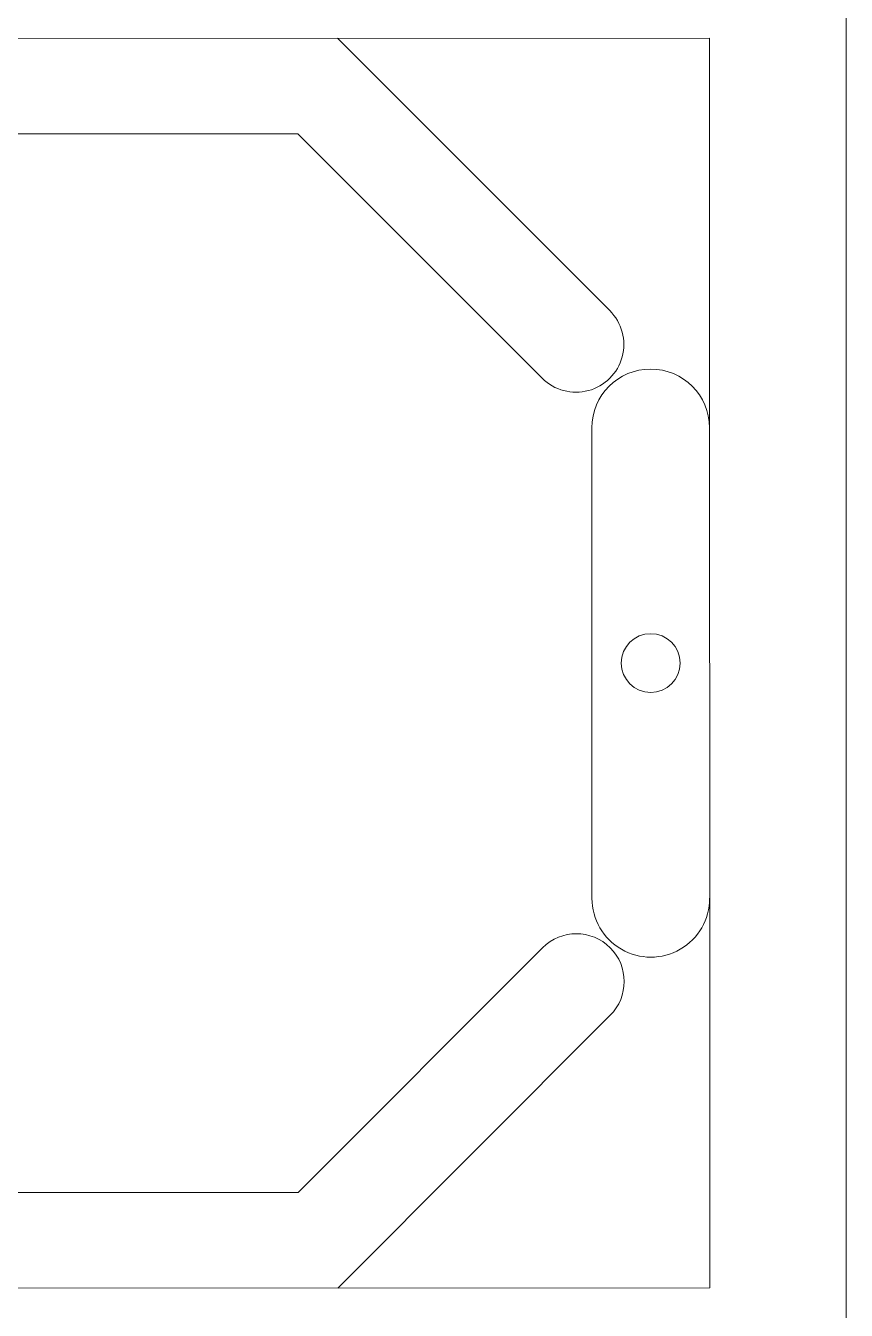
# Model space of a CAD drawing. Header units: millimetres. Extents: x 26027 to 581921, y 7230 to 233891.
# Drawn here: x 494375 to 494934, y 198994 to 199868 of the extents above; entities that cross this region are included whole.
import ezdxf

# ---------------------------------------------------------------- set-up
doc = ezdxf.new("R2010")
doc.units = ezdxf.units.MM
doc.header["$LTSCALE"] = 5
doc.layers.get('0').update_dxf_attribs({"color": 252})
for name, color, linetype, lineweight in [('Medical Equipment and Furniture', 252, 'Continuous', 0), ('Medical Equipment and Furniture1', 252, 'Continuous', 5), ('Walls', 252, 'Continuous', 5)]:
    doc.layers.add(name, color=color, linetype=linetype, lineweight=lineweight)

# ---------------------------------------------------------------- blocks, each defined once
blk = doc.blocks.new('*X170')
at = {"color": 0}
for p, q in [((5, 3), (5, 3)), ((5, 3), (5, 3)), ((5, 3), (5, 3)), ((5, 3), (5, 3)), ((5, 3), (5, 3)), ((5, 3), (5, 3)), ((5, 3), (5, 3)), ((5, 3), (5, 3)), ((5, 3), (5, 3)), ((5, 3), (5, 3)), ((5, 3), (5, 3)), ((5, 3), (5, 3)), ((5, 3), (5, 3)), ((5, 3), (5, 3)), ((5, 3), (5, 3)), ((5, 3), (5, 3)), ((5, 3), (5, 3)), ((5, 3), (5, 3)), ((5, 3), (5, 3)), ((5, 3), (5, 3)), ((5, 3), (5, 3)), ((5, 3), (5, 3)), ((5, 3), (5, 3)), ((5, 3), (5, 3)), ((5, 3), (5, 3)), ((5, 3), (5, 3)), ((5, 3), (5, 3)), ((5, 3), (5, 3)), ((5, 3), (5, 3)), ((5, 3), (5, 3)), ((5, 3), (5, 3)), ((5, 3), (5, 3)), ((5, 3), (5, 3)), ((5, 3), (5, 3)), ((5, 3), (5, 3)), ((5, 3), (5, 3)), ((5, 3), (5, 3)), ((5, 3), (5, 3)), ((5, 3), (5, 3)), ((5, 3), (5, 3)), ((5, 3), (5, 3)), ((5, 3), (5, 3)), ((5, 3), (5, 3)), ((5, 3), (5, 3)), ((5, 3), (5, 3)), ((5, 3), (5, 3)), ((5, 3), (5, 3)), ((5, 3), (5, 3)), ((5, 3), (5, 3)), ((5, 3), (5, 3)), ((5, 3), (5, 3)), ((5, 3), (5, 3)), ((5, 3), (5, 3)), ((5, 3), (5, 3)), ((5, 3), (5, 3)), ((5, 3), (5, 3)), ((5, 3), (5, 3)), ((5, 3), (5, 3)), ((5, 3), (5, 3)), ((5, 3), (5, 3)), ((5, 3), (5, 3)), ((5, 3), (5, 3)), ((5, 3), (5, 3)), ((5, 3), (5, 3)), ((5, 3), (5, 3)), ((5, 3), (5, 3)), ((6, 3), (5, 3)), ((5, 3), (5, 3)), ((6, 3), (5, 3)), ((5, 3), (5, 3)), ((6, 3), (5, 3)), ((5, 3), (5, 3)), ((6, 3), (5, 3)), ((5, 3), (5, 3)), ((5, 3), (5, 3)), ((5, 3), (5, 3)), ((5, 3), (5, 3)), ((5, 3), (5, 3)), ((5, 3), (5, 3)), ((5, 3), (5, 3)), ((5, 3), (5, 3)), ((5, 3), (5, 3)), ((5, 3), (5, 3)), ((5, 3), (5, 3)), ((5, 3), (5, 3)), ((5, 3), (5, 3)), ((5, 3), (5, 3)), ((5, 3), (5, 3)), ((5, 3), (5, 3)), ((5, 3), (5, 3)), ((5, 3), (5, 3)), ((5, 3), (5, 3)), ((5, 3), (5, 3)), ((5, 3), (5, 3)), ((5, 3), (5, 3)), ((5, 3), (5, 3)), ((6, 3), (6, 3)), ((6, 3), (6, 3)), ((6, 3), (6, 3)), ((6, 3), (6, 3)), ((6, 3), (6, 3)), ((6, 3), (6, 3)), ((6, 3), (6, 3)), ((6, 3), (6, 3)), ((6, 3), (6, 3)), ((6, 3), (6, 3)), ((6, 3), (6, 3)), ((6, 3), (6, 3)), ((6, 3), (6, 3)), ((6, 3), (6, 3)), ((6, 3), (6, 3)), ((6, 3), (6, 3)), ((6, 3), (6, 3)), ((6, 3), (6, 3)), ((6, 3), (6, 3)), ((6, 3), (6, 3)), ((6, 3), (6, 3)), ((6, 3), (6, 3)), ((6, 3), (6, 3)), ((6, 3), (6, 3)), ((6, 3), (6, 3)), ((6, 3), (6, 3)), ((6, 3), (6, 3)), ((6, 3), (6, 3)), ((6, 3), (6, 3)), ((6, 3), (6, 3)), ((6, 3), (6, 3)), ((6, 3), (6, 3)), ((6, 3), (6, 3)), ((6, 3), (6, 3)), ((6, 3), (6, 3)), ((6, 3), (6, 3)), ((6, 3), (6, 3)), ((6, 3), (6, 3)), ((6, 3), (6, 3)), ((6, 3), (6, 3)), ((6, 3), (6, 3)), ((6, 3), (6, 3)), ((6, 3), (6, 3)), ((6, 3), (6, 3)), ((6, 3), (6, 3)), ((6, 3), (6, 3)), ((6, 3), (6, 3)), ((6, 3), (6, 3)), ((6, 3), (6, 3)), ((6, 3), (6, 3)), ((6, 3), (6, 3)), ((6, 3), (6, 3)), ((6, 3), (6, 3)), ((6, 3), (6, 3)), ((6, 3), (6, 3)), ((6, 3), (6, 3)), ((6, 3), (6, 3)), ((6, 3), (6, 3)), ((6, 3), (6, 3)), ((6, 3), (6, 3)), ((6, 3), (6, 3)), ((6, 3), (6, 3)), ((6, 3), (6, 3)), ((6, 3), (6, 3)), ((6, 3), (6, 3)), ((6, 3), (6, 3)), ((6, 3), (6, 3)), ((6, 3), (6, 3)), ((6, 3), (6, 3)), ((6, 3), (6, 3)), ((6, 3), (6, 3)), ((6, 3), (6, 3)), ((6, 3), (6, 3)), ((6, 3), (6, 3)), ((6, 3), (6, 3)), ((6, 3), (6, 3)), ((6, 3), (6, 3)), ((6, 3), (6, 3)), ((6, 3), (6, 3)), ((6, 3), (6, 3)), ((6, 3), (6, 3)), ((6, 3), (6, 3)), ((6, 3), (6, 3)), ((6, 3), (6, 3)), ((6, 3), (6, 3)), ((6, 3), (6, 3)), ((6, 3), (6, 3)), ((6, 3), (6, 3)), ((6, 3), (6, 3)), ((6, 3), (6, 3)), ((6, 3), (6, 3)), ((6, 3), (6, 3)), ((6, 3), (6, 3)), ((6, 3), (6, 3)), ((6, 3), (6, 3)), ((6, 3), (6, 3)), ((6, 3), (6, 3)), ((6, 3), (6, 3)), ((6, 3), (6, 3)), ((6, 3), (6, 3)), ((6, 3), (6, 3)), ((6, 3), (6, 3)), ((6, 3), (6, 3)), ((6, 3), (6, 3)), ((6, 3), (6, 3)), ((6, 3), (6, 3)), ((6, 3), (6, 3)), ((6, 3), (6, 3)), ((6, 3), (6, 3)), ((6, 3), (6, 3)), ((6, 3), (6, 3)), ((6, 3), (6, 3)), ((6, 3), (6, 3)), ((6, 3), (6, 3)), ((6, 3), (6, 3)), ((6, 3), (6, 3)), ((6, 3), (6, 3)), ((6, 3), (6, 3)), ((6, 3), (6, 3)), ((6, 3), (6, 3)), ((6, 3), (6, 3)), ((6, 3), (6, 3)), ((6, 3), (6, 3)), ((6, 3), (6, 3)), ((6, 3), (6, 3)), ((6, 3), (6, 3)), ((6, 3), (6, 3)), ((6, 3), (6, 3)), ((6, 3), (6, 3)), ((6, 3), (6, 3)), ((6, 3), (6, 3)), ((6, 3), (6, 3)), ((6, 3), (6, 3)), ((6, 3), (6, 3)), ((6, 3), (6, 3)), ((6, 3), (6, 3)), ((6, 3), (6, 3)), ((6, 3), (6, 3)), ((6, 3), (6, 3)), ((6, 3), (6, 3)), ((6, 3), (6, 3)), ((6, 3), (6, 3)), ((6, 3), (6, 3)), ((6, 3), (6, 3)), ((6, 3), (6, 3)), ((6, 3), (6, 3)), ((6, 3), (6, 3)), ((6, 3), (6, 3)), ((6, 3), (6, 3)), ((6, 3), (6, 3)), ((6, 3), (6, 3)), ((6, 3), (6, 3)), ((6, 3), (6, 3)), ((6, 3), (6, 3)), ((6, 3), (6, 3)), ((6, 3), (6, 3)), ((6, 3), (6, 3)), ((6, 3), (6, 3)), ((6, 3), (6, 3)), ((6, 3), (6, 3)), ((6, 3), (6, 3)), ((6, 3), (6, 3)), ((6, 3), (6, 3)), ((6, 3), (6, 3)), ((6, 3), (6, 3)), ((6, 3), (6, 3)), ((6, 3), (6, 3)), ((6, 3), (6, 3)), ((6, 3), (6, 3)), ((6, 3), (6, 3)), ((6, 3), (6, 3)), ((6, 3), (6, 3)), ((6, 3), (6, 3)), ((6, 3), (6, 3)), ((6, 3), (6, 3)), ((6, 3), (6, 3)), ((6, 3), (6, 3)), ((6, 3), (6, 3)), ((6, 3), (6, 3)), ((6, 3), (6, 3)), ((6, 3), (6, 3)), ((6, 3), (6, 3)), ((6, 3), (6, 3)), ((6, 3), (6, 3)), ((6, 3), (6, 3)), ((6, 3), (6, 3)), ((6, 3), (6, 3)), ((6, 3), (6, 3)), ((6, 3), (6, 3)), ((6, 3), (6, 3)), ((6, 3), (6, 3)), ((6, 3), (6, 3)), ((6, 3), (6, 3)), ((6, 3), (6, 3)), ((6, 3), (6, 3)), ((6, 3), (6, 3)), ((6, 3), (6, 3)), ((6, 3), (6, 3)), ((6, 3), (6, 3)), ((6, 3), (6, 3)), ((6, 3), (6, 3)), ((6, 3), (6, 3)), ((6, 3), (6, 3)), ((6, 3), (6, 3)), ((6, 3), (5, 3)), ((6, 3), (5, 3)), ((6, 3), (5, 3)), ((6, 3), (5, 3)), ((6, 3), (5, 3)), ((6, 3), (6, 3)), ((6, 3), (6, 3)), ((6, 3), (6, 3)), ((6, 3), (6, 3)), ((6, 3), (6, 3)), ((6, 3), (6, 3)), ((6, 3), (6, 3)), ((6, 3), (6, 3)), ((6, 3), (6, 3)), ((6, 3), (6, 3)), ((6, 3), (6, 3)), ((6, 3), (6, 3)), ((6, 3), (6, 3)), ((6, 3), (6, 3)), ((6, 3), (6, 3)), ((6, 3), (6, 3)), ((6, 3), (6, 3)), ((6, 3), (6, 3)), ((6, 3), (6, 3)), ((6, 3), (6, 3)), ((6, 3), (6, 3)), ((6, 3), (6, 3)), ((6, 3), (6, 3)), ((6, 3), (6, 3)), ((6, 3), (6, 3)), ((6, 3), (6, 3)), ((6, 3), (6, 3)), ((6, 3), (6, 3)), ((6, 3), (6, 3)), ((6, 3), (6, 3)), ((6, 3), (6, 3)), ((6, 3), (6, 3)), ((6, 3), (6, 3)), ((6, 3), (6, 3)), ((6, 3), (6, 3)), ((6, 3), (6, 3)), ((6, 3), (6, 3)), ((6, 3), (6, 3)), ((6, 3), (6, 3)), ((6, 3), (6, 3)), ((6, 3), (6, 3)), ((6, 3), (6, 3)), ((6, 3), (6, 3)), ((6, 3), (6, 3)), ((6, 3), (6, 3)), ((6, 3), (6, 3)), ((6, 3), (6, 3)), ((6, 3), (6, 3)), ((6, 3), (6, 3)), ((6, 3), (6, 3)), ((6, 3), (6, 3)), ((6, 3), (6, 3)), ((6, 3), (6, 3)), ((6, 3), (6, 3)), ((6, 3), (6, 3)), ((6, 3), (6, 3)), ((6, 3), (6, 3)), ((6, 3), (6, 3)), ((6, 3), (6, 3)), ((6, 3), (6, 3)), ((6, 3), (6, 3)), ((6, 3), (6, 3)), ((6, 3), (6, 3)), ((6, 3), (6, 3)), ((6, 3), (6, 3)), ((6, 3), (6, 3)), ((6, 3), (6, 3)), ((6, 3), (6, 3)), ((6, 3), (6, 3)), ((6, 3), (6, 3)), ((6, 3), (6, 3)), ((6, 3), (6, 3)), ((6, 3), (6, 3)), ((6, 3), (6, 3)), ((6, 3), (6, 3)), ((6, 3), (6, 3)), ((6, 3), (6, 3)), ((6, 3), (6, 3)), ((6, 3), (6, 3)), ((6, 3), (6, 3)), ((6, 3), (6, 3)), ((6, 3), (6, 3)), ((6, 3), (6, 3)), ((6, 3), (6, 3)), ((6, 3), (6, 3)), ((6, 3), (6, 3)), ((6, 3), (6, 3)), ((6, 3), (6, 3)), ((6, 3), (6, 3)), ((6, 3), (6, 3)), ((6, 3), (6, 3)), ((6, 3), (6, 3)), ((6, 3), (6, 3)), ((6, 3), (6, 3)), ((6, 3), (6, 3)), ((6, 3), (6, 3)), ((6, 3), (6, 3)), ((6, 3), (6, 3)), ((6, 3), (6, 3)), ((6, 3), (6, 3)), ((6, 3), (6, 3)), ((6, 3), (6, 3)), ((6, 3), (6, 3)), ((6, 3), (6, 3)), ((6, 3), (6, 3)), ((6, 3), (6, 3)), ((6, 3), (6, 3)), ((6, 3), (6, 3)), ((6, 3), (6, 3)), ((6, 3), (6, 3)), ((6, 3), (6, 3)), ((6, 3), (6, 3)), ((6, 3), (6, 3)), ((6, 3), (6, 3)), ((6, 3), (6, 3)), ((6, 3), (6, 3)), ((6, 3), (6, 3)), ((6, 3), (6, 3)), ((6, 3), (6, 3)), ((6, 3), (6, 3)), ((6, 3), (6, 3)), ((6, 3), (6, 3)), ((6, 3), (6, 3)), ((6, 3), (6, 3)), ((6, 3), (6, 3)), ((6, 3), (6, 3)), ((6, 3), (6, 3)), ((6, 3), (6, 3)), ((6, 3), (6, 3)), ((6, 3), (6, 3)), ((6, 3), (6, 3)), ((6, 3), (6, 3)), ((6, 3), (6, 3)), ((6, 3), (6, 3)), ((6, 3), (6, 3)), ((6, 3), (6, 3)), ((6, 3), (6, 3)), ((6, 3), (6, 3)), ((6, 3), (6, 3)), ((6, 3), (6, 3)), ((6, 3), (6, 3)), ((6, 3), (6, 3)), ((6, 3), (6, 3)), ((6, 3), (6, 3)), ((6, 3), (6, 3)), ((6, 3), (6, 3)), ((6, 3), (6, 3)), ((6, 3), (6, 3)), ((6, 3), (6, 3)), ((6, 3), (6, 3)), ((6, 3), (6, 3)), ((6, 3), (6, 3)), ((6, 3), (6, 3)), ((6, 3), (6, 3)), ((6, 3), (6, 3)), ((6, 3), (6, 3)), ((6, 3), (6, 3)), ((6, 3), (6, 3)), ((6, 3), (6, 3)), ((6, 3), (6, 3)), ((6, 3), (6, 3)), ((6, 3), (6, 3)), ((6, 3), (6, 3)), ((6, 3), (6, 3)), ((6, 3), (6, 3)), ((6, 3), (6, 3)), ((6, 3), (6, 3)), ((6, 3), (6, 3)), ((6, 3), (6, 3)), ((6, 3), (6, 3)), ((6, 3), (6, 3)), ((6, 3), (6, 3)), ((6, 3), (6, 3)), ((6, 3), (6, 3)), ((6, 3), (6, 3)), ((6, 3), (6, 3)), ((6, 3), (6, 3)), ((6, 3), (6, 3)), ((6, 3), (6, 3)), ((6, 3), (6, 3)), ((6, 3), (6, 3)), ((6, 3), (6, 3)), ((6, 3), (6, 3)), ((6, 3), (6, 3)), ((6, 3), (6, 3)), ((6, 3), (6, 3)), ((6, 3), (6, 3)), ((6, 3), (6, 3)), ((6, 3), (6, 3)), ((6, 3), (6, 3)), ((6, 3), (6, 3)), ((6, 3), (6, 3)), ((6, 3), (6, 3)), ((6, 3), (6, 3)), ((6, 3), (6, 3)), ((6, 3), (6, 3)), ((6, 3), (6, 3)), ((6, 3), (6, 3)), ((6, 3), (6, 3)), ((6, 3), (6, 3)), ((6, 3), (6, 3)), ((6, 3), (6, 3)), ((6, 3), (6, 3)), ((6, 3), (6, 3)), ((6, 3), (6, 3)), ((6, 3), (6, 3)), ((6, 3), (6, 3)), ((6, 3), (6, 3)), ((6, 3), (6, 3)), ((6, 3), (6, 3)), ((6, 3), (6, 3)), ((6, 3), (6, 3)), ((6, 3), (6, 3)), ((6, 3), (6, 3)), ((6, 3), (6, 3)), ((6, 3), (6, 3)), ((6, 3), (6, 3)), ((6, 3), (6, 3)), ((6, 3), (6, 3)), ((6, 3), (6, 3)), ((6, 3), (6, 3)), ((6, 3), (6, 3)), ((6, 3), (6, 3)), ((6, 3), (6, 3)), ((6, 3), (6, 3)), ((6, 3), (6, 3)), ((6, 3), (6, 3)), ((6, 3), (6, 3)), ((6, 3), (6, 3)), ((6, 3), (6, 3)), ((6, 3), (6, 3)), ((6, 3), (6, 3)), ((6, 3), (6, 3)), ((6, 3), (6, 3)), ((6, 3), (6, 3)), ((6, 3), (6, 3)), ((6, 3), (6, 3)), ((6, 3), (6, 3)), ((6, 3), (6, 3)), ((6, 3), (6, 3)), ((6, 3), (6, 3)), ((6, 3), (6, 3)), ((6, 3), (6, 3)), ((6, 3), (6, 3)), ((6, 3), (6, 3)), ((6, 3), (6, 3)), ((6, 3), (6, 3)), ((6, 3), (6, 3)), ((6, 3), (6, 3)), ((6, 3), (6, 3)), ((6, 3), (6, 3)), ((6, 3), (6, 3)), ((6, 3), (6, 3)), ((6, 3), (6, 3)), ((6, 3), (6, 3)), ((6, 3), (6, 3)), ((6, 3), (6, 3)), ((6, 3), (6, 3)), ((6, 3), (6, 3)), ((6, 3), (6, 3)), ((6, 3), (6, 3)), ((6, 3), (6, 3)), ((6, 3), (6, 3)), ((6, 3), (6, 3)), ((6, 3), (6, 3)), ((6, 3), (6, 3)), ((6, 3), (6, 3)), ((6, 3), (6, 3)), ((6, 3), (6, 3)), ((6, 3), (6, 3)), ((6, 3), (6, 3)), ((6, 3), (6, 3)), ((6, 3), (6, 3)), ((6, 3), (6, 3)), ((6, 3), (6, 3)), ((6, 3), (6, 3)), ((6, 3), (6, 3)), ((6, 3), (6, 3)), ((6, 3), (6, 3)), ((6, 3), (6, 3)), ((6, 3), (6, 3)), ((6, 3), (6, 3)), ((6, 3), (6, 3)), ((6, 3), (6, 3)), ((6, 3), (6, 3)), ((6, 3), (6, 3)), ((6, 3), (6, 3)), ((6, 3), (6, 3)), ((6, 3), (6, 3)), ((6, 3), (6, 3)), ((6, 3), (6, 3)), ((6, 3), (6, 3)), ((6, 3), (6, 3)), ((6, 3), (6, 3)), ((6, 3), (6, 3)), ((6, 3), (6, 3)), ((6, 3), (6, 3)), ((6, 3), (6, 3)), ((6, 3), (6, 3)), ((6, 3), (6, 3)), ((6, 3), (6, 3)), ((6, 3), (6, 3)), ((6, 3), (6, 3)), ((6, 3), (6, 3)), ((6, 3), (6, 3)), ((6, 3), (6, 3)), ((6, 3), (6, 3)), ((6, 3), (6, 3)), ((6, 3), (6, 3)), ((6, 3), (6, 3)), ((6, 3), (6, 3)), ((6, 3), (6, 3)), ((6, 3), (6, 3)), ((6, 3), (6, 3)), ((6, 3), (6, 3)), ((6, 3), (6, 3)), ((6, 3), (6, 3))]:
    blk.add_line(p, q, dxfattribs=at)
blk = doc.blocks.new('*X171')
at = {"color": 0}
for p, q in [((13, 1), (13, 1)), ((13, 1), (13, 1)), ((13, 1), (13, 1)), ((13, 1), (13, 1)), ((13, 1), (13, 1)), ((13, 1), (13, 1)), ((13, 1), (13, 1)), ((13, 1), (13, 1)), ((13, 1), (13, 1)), ((13, 1), (13, 1)), ((13, 1), (13, 1)), ((13, 1), (13, 1)), ((13, 1), (13, 1)), ((13, 1), (13, 1)), ((13, 1), (13, 1)), ((13, 1), (14, 1)), ((13, 1), (14, 1)), ((13, 1), (14, 1)), ((13, 1), (13, 1)), ((13, 1), (13, 1)), ((13, 1), (13, 1)), ((13, 1), (13, 1)), ((13, 1), (13, 1)), ((13, 1), (13, 1)), ((13, 1), (13, 1)), ((13, 1), (13, 1)), ((13, 1), (13, 1)), ((13, 1), (13, 1)), ((13, 1), (13, 1)), ((13, 1), (13, 1)), ((13, 1), (13, 1)), ((13, 1), (13, 1)), ((13, 1), (13, 1)), ((13, 1), (13, 1)), ((13, 1), (13, 1)), ((13, 1), (13, 1)), ((13, 1), (13, 1)), ((13, 1), (13, 1)), ((13, 1), (13, 1)), ((13, 1), (13, 1)), ((13, 1), (13, 1)), ((13, 1), (13, 1)), ((13, 1), (13, 1)), ((13, 1), (13, 1)), ((13, 1), (13, 1)), ((13, 1), (13, 1)), ((13, 1), (13, 1)), ((13, 1), (13, 1)), ((13, 1), (13, 1)), ((13, 1), (13, 1)), ((13, 1), (13, 1)), ((13, 1), (13, 1)), ((13, 1), (13, 1)), ((13, 1), (13, 1)), ((13, 1), (13, 1)), ((13, 1), (13, 1)), ((13, 1), (13, 1)), ((13, 1), (13, 1)), ((13, 1), (13, 1)), ((13, 1), (13, 1)), ((13, 1), (13, 1)), ((13, 1), (13, 1)), ((13, 1), (13, 1)), ((13, 1), (13, 1)), ((13, 1), (13, 1)), ((13, 1), (13, 1)), ((13, 1), (13, 1)), ((13, 1), (13, 1)), ((13, 1), (13, 1)), ((13, 1), (13, 1)), ((13, 1), (13, 1)), ((13, 1), (13, 1)), ((13, 1), (13, 1)), ((13, 1), (13, 1)), ((13, 1), (13, 1)), ((13, 1), (13, 1)), ((13, 1), (13, 1)), ((13, 1), (13, 1)), ((13, 1), (13, 1)), ((13, 1), (13, 1)), ((13, 1), (13, 1)), ((13, 1), (13, 1)), ((13, 1), (13, 1)), ((13, 1), (13, 1)), ((13, 1), (13, 1)), ((13, 1), (13, 1)), ((13, 1), (13, 1)), ((13, 1), (13, 1)), ((13, 1), (13, 1)), ((13, 1), (13, 1)), ((13, 1), (13, 1)), ((13, 1), (13, 1)), ((13, 1), (13, 1)), ((13, 1), (13, 1)), ((13, 1), (13, 1)), ((13, 1), (13, 1)), ((13, 1), (13, 1)), ((13, 1), (13, 1)), ((13, 1), (13, 1)), ((13, 1), (13, 1)), ((13, 1), (13, 1)), ((13, 1), (13, 1)), ((13, 1), (13, 1)), ((13, 1), (13, 1)), ((13, 1), (13, 1)), ((13, 1), (13, 1)), ((13, 1), (13, 1)), ((13, 1), (13, 1)), ((13, 1), (13, 1)), ((13, 1), (13, 1)), ((13, 1), (13, 1)), ((13, 1), (13, 1)), ((13, 1), (13, 1)), ((13, 1), (13, 1)), ((13, 1), (13, 1)), ((13, 1), (13, 1)), ((13, 1), (13, 1)), ((13, 1), (13, 1)), ((13, 1), (13, 1)), ((13, 1), (13, 1)), ((13, 1), (13, 1)), ((13, 1), (13, 1)), ((13, 1), (13, 1)), ((13, 1), (14, 1)), ((13, 0), (13, 0)), ((13, 0), (13, 0)), ((13, 0), (13, 0)), ((13, 0), (13, 0)), ((13, 0), (13, 0)), ((13, 0), (13, 0)), ((13, 0), (13, 0)), ((13, 0), (13, 0)), ((13, 0), (13, 0)), ((13, 0), (13, 0)), ((13, 0), (13, 0)), ((13, 0), (13, 0)), ((13, 0), (13, 0)), ((13, 0), (13, 0)), ((13, 0), (13, 0)), ((13, 0), (13, 0)), ((13, 0), (13, 0)), ((13, 0), (13, 0)), ((13, 0), (13, 0)), ((13, 0), (13, 0)), ((13, 0), (13, 0)), ((13, 0), (13, 0)), ((13, 0), (13, 0)), ((13, 0), (13, 0)), ((13, 0), (13, 0)), ((13, 0), (13, 0)), ((13, 0), (13, 0)), ((13, 0), (13, 0)), ((13, 0), (13, 0)), ((13, 0), (13, 0)), ((13, 0), (13, 0)), ((13, 0), (13, 0)), ((13, 0), (13, 0)), ((13, 0), (13, 0)), ((13, 0), (13, 0)), ((13, 0), (13, 0)), ((13, 0), (13, 0)), ((13, 0), (13, 0)), ((13, 0), (13, 0)), ((13, 0), (13, 0)), ((13, 0), (13, 0)), ((13, 0), (13, 0)), ((13, 0), (13, 0)), ((13, 0), (13, 0)), ((13, 0), (13, 0)), ((13, 0), (13, 0)), ((13, 0), (13, 0)), ((13, 0), (13, 0)), ((13, 0), (14, 0)), ((13, 0), (14, 0)), ((13, 0), (13, 0)), ((13, 0), (14, 0)), ((14, 1), (14, 1)), ((14, 1), (14, 1)), ((14, 1), (14, 1)), ((14, 1), (14, 1)), ((14, 1), (14, 1)), ((14, 1), (14, 1)), ((14, 1), (14, 1)), ((14, 1), (14, 1)), ((14, 1), (14, 1)), ((14, 1), (14, 1)), ((14, 1), (14, 1)), ((14, 1), (14, 1)), ((14, 1), (14, 1)), ((14, 1), (14, 1)), ((14, 1), (14, 1)), ((14, 1), (14, 1)), ((14, 1), (14, 1)), ((14, 1), (14, 1)), ((14, 1), (14, 1)), ((14, 1), (14, 1)), ((14, 1), (14, 1)), ((14, 1), (14, 1)), ((14, 1), (14, 1)), ((14, 1), (14, 1)), ((14, 1), (14, 1)), ((14, 1), (14, 1)), ((14, 1), (14, 1)), ((14, 1), (14, 1)), ((14, 1), (14, 1)), ((14, 1), (14, 1)), ((14, 1), (14, 1)), ((14, 1), (14, 1)), ((14, 1), (14, 1)), ((14, 1), (14, 1)), ((14, 1), (14, 1)), ((14, 1), (14, 1)), ((14, 1), (14, 1)), ((14, 1), (14, 1)), ((14, 1), (14, 1)), ((14, 1), (14, 1)), ((14, 1), (14, 1)), ((14, 1), (14, 1)), ((14, 1), (14, 1)), ((14, 1), (14, 1)), ((14, 1), (14, 1)), ((14, 1), (14, 1)), ((14, 1), (14, 1)), ((14, 1), (14, 1)), ((14, 1), (14, 1)), ((14, 1), (14, 1)), ((14, 1), (14, 1)), ((14, 1), (14, 1)), ((14, 1), (14, 1)), ((14, 1), (14, 1)), ((14, 1), (14, 1)), ((14, 1), (14, 1)), ((14, 1), (14, 1)), ((14, 1), (14, 1)), ((14, 1), (14, 1)), ((14, 1), (14, 1)), ((14, 1), (14, 1)), ((14, 1), (14, 1)), ((14, 1), (14, 1)), ((14, 1), (14, 1)), ((14, 1), (14, 1)), ((14, 1), (14, 1)), ((14, 1), (14, 1)), ((14, 1), (14, 1)), ((14, 1), (14, 1)), ((14, 1), (14, 1)), ((14, 1), (14, 1)), ((14, 1), (14, 1)), ((14, 1), (14, 1)), ((14, 1), (14, 1)), ((14, 1), (14, 1)), ((14, 1), (14, 1)), ((14, 1), (14, 1)), ((14, 1), (14, 1)), ((14, 1), (14, 1)), ((14, 1), (14, 1)), ((14, 1), (14, 1)), ((14, 1), (14, 1)), ((14, 1), (14, 1)), ((14, 1), (14, 1)), ((14, 1), (14, 1)), ((14, 1), (14, 1)), ((14, 1), (14, 1)), ((14, 1), (14, 1)), ((14, 1), (14, 1)), ((14, 1), (14, 1)), ((14, 1), (14, 1)), ((14, 1), (14, 1)), ((14, 1), (14, 1)), ((14, 1), (14, 1)), ((14, 0), (14, 0)), ((14, 0), (14, 0)), ((14, 0), (14, 0)), ((14, 0), (14, 0)), ((14, 0), (14, 0)), ((14, 0), (14, 0)), ((14, 0), (14, 0)), ((14, 0), (14, 0)), ((14, 0), (14, 0)), ((14, 0), (14, 0)), ((14, 0), (14, 0)), ((14, 0), (14, 0)), ((14, 0), (14, 0)), ((14, 0), (14, 0)), ((14, 0), (14, 0)), ((14, 0), (14, 0)), ((14, 0), (14, 0)), ((14, 0), (14, 0)), ((14, 0), (14, 0)), ((14, 0), (14, 0)), ((14, 0), (14, 0)), ((14, 0), (14, 0)), ((14, 0), (14, 0)), ((14, 0), (14, 0)), ((14, 0), (14, 0)), ((14, 0), (14, 0)), ((14, 0), (14, 0)), ((14, 0), (14, 0)), ((14, 0), (14, 0)), ((14, 0), (14, 0)), ((14, 0), (14, 0)), ((14, 0), (14, 0)), ((14, 0), (14, 0)), ((14, 0), (14, 0)), ((14, 0), (14, 0)), ((14, 0), (14, 0)), ((14, 0), (14, 0)), ((14, 0), (14, 0)), ((14, 0), (14, 0)), ((14, 0), (14, 0)), ((14, 0), (14, 0)), ((14, 0), (14, 0)), ((14, 0), (14, 0)), ((14, 0), (14, 0)), ((14, 0), (14, 0)), ((14, 0), (14, 0)), ((14, 0), (14, 0)), ((14, 0), (14, 0)), ((13, 0), (13, 0)), ((13, 0), (14, 0)), ((13, 0), (13, 0)), ((13, 0), (14, 0)), ((13, 0), (13, 0)), ((13, 0), (14, 0)), ((13, 0), (13, 0)), ((13, 0), (13, 0)), ((13, 0), (13, 0)), ((13, 0), (13, 0)), ((13, 0), (14, 0)), ((13, 0), (13, 0)), ((13, 0), (14, 0)), ((13, 0), (13, 0)), ((13, 0), (14, 0)), ((13, 0), (13, 0)), ((13, 0), (14, 0)), ((13, 0), (13, 0)), ((13, 0), (14, 0)), ((13, 0), (13, 0)), ((13, 0), (14, 0)), ((13, 0), (13, 0)), ((13, 0), (14, 0)), ((13, 0), (13, 0)), ((13, 0), (13, 0)), ((13, 0), (13, 0)), ((13, 0), (14, 0)), ((13, 0), (13, 0)), ((13, 0), (14, 0)), ((13, 0), (13, 0)), ((13, 0), (14, 0)), ((13, 0), (13, 0)), ((13, 0), (14, 0)), ((13, 0), (13, 0)), ((13, 0), (13, 0)), ((13, 0), (13, 0)), ((13, 0), (13, 0)), ((13, 0), (13, 0)), ((13, 0), (13, 0)), ((13, 0), (13, 0)), ((13, 0), (13, 0)), ((13, 0), (13, 0)), ((13, 0), (13, 0)), ((13, 0), (13, 0)), ((13, 0), (13, 0)), ((13, 0), (13, 0)), ((13, 0), (13, 0)), ((13, 0), (13, 0)), ((13, 0), (13, 0)), ((13, 0), (13, 0)), ((13, 0), (13, 0)), ((13, 0), (13, 0)), ((13, 0), (13, 0)), ((13, 0), (13, 0)), ((13, 0), (13, 0)), ((13, 0), (13, 0)), ((13, 0), (13, 0)), ((13, 0), (13, 0)), ((13, 0), (13, 0)), ((13, 0), (13, 0)), ((13, 0), (13, 0)), ((13, 0), (13, 0)), ((13, 0), (13, 0)), ((13, 0), (13, 0)), ((13, -1), (13, -1)), ((13, -1), (13, -1)), ((13, -1), (13, -1)), ((13, -1), (13, -1)), ((13, -1), (13, -1)), ((13, -1), (14, -1)), ((13, -1), (13, -1)), ((14, 0), (14, 0)), ((14, 0), (14, 0)), ((14, 0), (14, 0)), ((14, 0), (14, 0)), ((14, 0), (14, 0)), ((14, 0), (14, 0)), ((14, 0), (14, 0)), ((14, 0), (14, 0)), ((14, 0), (14, 0)), ((14, 0), (14, 0)), ((14, 0), (14, 0)), ((14, 0), (14, 0)), ((14, 0), (14, 0)), ((14, 0), (14, 0)), ((14, 0), (14, 0)), ((13, 0), (14, 0)), ((14, 0), (14, 0)), ((14, 0), (14, 0)), ((14, 0), (14, 0)), ((14, 0), (14, 0)), ((14, 0), (14, 0)), ((14, 0), (14, 0)), ((14, 0), (14, 0)), ((14, 0), (14, 0)), ((14, 0), (14, 0)), ((14, 0), (14, 0)), ((14, 0), (14, 0)), ((14, 0), (14, 0)), ((14, 0), (14, 0)), ((14, 0), (14, 0)), ((14, 0), (14, 0)), ((14, 0), (14, 0)), ((14, 0), (14, 0)), ((14, 0), (14, 0)), ((14, 0), (14, 0)), ((14, 0), (14, 0)), ((14, 0), (14, 0)), ((14, 0), (14, 0)), ((14, 0), (14, 0)), ((14, 0), (14, 0)), ((14, 0), (14, 0)), ((14, 0), (14, 0)), ((14, 0), (14, 0)), ((14, 0), (14, 0)), ((14, 0), (14, 0)), ((14, 0), (14, 0)), ((14, 0), (14, 0)), ((14, 0), (14, 0)), ((14, 0), (14, 0)), ((14, 0), (14, 0)), ((14, -1), (14, -1)), ((14, -1), (14, -1)), ((14, -1), (14, -1)), ((14, -1), (14, -1)), ((14, -1), (14, -1))]:
    blk.add_line(p, q, dxfattribs=at)
blk = doc.blocks.new('HF16786E-P')
at = {"layer": 'Medical Equipment and Furniture1'}
for p, q in [((0, 0.425), (-2.14, 0.425)), ((-0.25308, 0.425), (-0.06779, 0.23971)), ((0, -0.425), (0, 0.425)), ((-0.28, 0.36), (-1.86, 0.36)), ((-0.28, 0.36), (-0.11375, 0.19375)), ((-0.08, -0.16), (-0.08, 0.16)), ((-0.1136, -0.1936), (-0.28, -0.36)), ((-0.06763, -0.23956), (-0.25308, -0.425)), ((-1.86, -0.36), (-0.28, -0.36)), ((-2.14, -0.425), (0, -0.425))]:
    blk.add_line(p, q, dxfattribs=at)
for points in [[(0, 0.425), (0, 0.425), (0, 0.425), (0, 0.425), (0, 0.425), (0, 0.425), (0, 0.425), (0, 0.425), (0, 0.425), (0, 0.425), (0, 0.425), (0, 0.425), (0, 0.425), (0, 0.425), (0, 0.425), (0, 0.425), (0, 0.425), (0, 0.425), (0, 0.425), (0, 0.425), (0, 0.425), (0, 0.425), (0, 0.425), (0, 0.425), (0, 0.425), (0, 0.425), (0, 0.425), (0, 0.425), (0, 0.425), (0, 0.425), (0, 0.425), (0, 0.425), (0, 0.425), (0, 0.425), (0, 0.425), (0, 0.425), (0, 0.425), (0, 0.425), (0, 0.425), (0, 0.425), (0, 0.425), (0, 0.425), (0, 0.425), (0, 0.425), (0, 0.425), (0, 0.425), (0, 0.425), (0, 0.425), (0, 0.425), (0, 0.425), (0, 0.425), (0, 0.425), (0, 0.425), (0, 0.425), (0, 0.425), (0, 0.425), (0, 0.425), (0, 0.425), (0, 0.425), (0, 0.425), (0, 0.425), (0, 0.425), (0, 0.425), (0, 0.425), (0, 0.425), (0, 0.425), (0, 0.425), (0, 0.425), (0, 0.425), (0, 0.425), (0, 0.425), (0, 0.425), (0, 0.425), (0, 0.425), (0, 0.425), (0, 0.425), (0, 0.425), (0, 0.425), (0, 0.425), (0, 0.425), (0, 0.425), (0, 0.425), (0, 0.425), (0, 0.425), (0, 0.425), (0, 0.425), (0, 0.425), (0, 0.425), (0, 0.425), (0, 0.425), (0, 0.425), (0, 0.425), (0, 0.425), (0, 0.425), (0, 0.425), (0, 0.425), (0, 0.425), (0, 0.425), (0, 0.425), (0, 0.425), (0, 0.425), (0, 0.425), (0, 0.425), (0, 0.425), (0, 0.425), (0, 0.425), (0, 0.425), (0, 0.425), (0, 0.425), (0, 0.425), (0, 0.425), (0, 0.425), (0, 0.425), (0, 0.425), (0, 0.425), (0, 0.425), (0, 0.425), (0, 0.425), (0, 0.425), (0, 0.425), (0, 0.425), (0, 0.425), (0, 0.425), (0, 0.425), (0, 0.425), (0, 0.425), (0, 0.425), (0, 0.425), (0, 0.425), (0, 0.425), (0, 0.425), (0, 0.425), (0, 0.425), (0, 0.425), (0, 0.425), (0, 0.425), (0, 0.425), (0, 0.425), (0, 0.425), (0, 0.425), (0, 0.425), (0, 0.425), (0, 0.425), (0, 0.425), (0, 0.425), (0, 0.425), (0, 0.425), (0, 0.425), (0, 0.425), (0, 0.425), (0, 0.425), (0, 0.425), (0, 0.425), (0, 0.425), (0, 0.425), (0, 0.425), (0, 0.425), (0, 0.425), (0, 0.425), (0, 0.425), (0, 0.425), (0, 0.425), (0, 0.425), (0, 0.425), (0, 0.425), (0, 0.425), (0, 0.425), (0, 0.425), (0, 0.425), (0, 0.425), (0, 0.425), (0, 0.425), (0, 0.425), (0, 0.425), (0, 0.425), (0, 0.425), (0, 0.425), (0, 0.425), (0, 0.425), (0, 0.425), (0, 0.425), (0, 0.425), (0, 0.425), (0, 0.425), (0, 0.425), (0, 0.425), (0, 0.425), (0, 0.425), (0, 0.425), (0, 0.425), (0, 0.425), (0, 0.425), (0, 0.425), (0, 0.425), (0, 0.425), (0, 0.425), (0, 0.425), (0, 0.425), (0, 0.425), (0, 0.425), (0, 0.425), (0, 0.425), (0, 0.425), (0, 0.425), (0, 0.425), (0, 0.425), (0, 0.425), (0, 0.425), (0, 0.425), (0, 0.425), (0, 0.425), (0, 0.425), (0, 0.425), (0, 0.425), (0, 0.425), (0, 0.425), (0, 0.425), (0, 0.425), (0, 0.425)], [(0, 0.425), (0, 0.425), (0, 0.425), (0, 0.425), (0, 0.425), (0, 0.425), (0, 0.425), (0, 0.425), (0, 0.425), (0, 0.425), (0, 0.425), (0, 0.425), (0, 0.425), (0, 0.425), (0, 0.425), (0, 0.425), (0, 0.425), (0, 0.425), (0, 0.425), (0, 0.425), (0, 0.425), (0, 0.425), (0, 0.425), (0, 0.425), (0, 0.425), (0, 0.425), (0, 0.425), (0, 0.425), (0, 0.425), (0, 0.425), (0, 0.425), (0, 0.425), (0, 0.425), (0, 0.425), (0, 0.425), (0, 0.425), (0, 0.425), (0, 0.425), (0, 0.425), (0, 0.425), (0, 0.425), (0, 0.425), (0, 0.425), (0, 0.425), (0, 0.425), (0, 0.425), (0, 0.425), (0, 0.425), (0, 0.425), (0, 0.425), (0, 0.425), (0, 0.425), (0, 0.425), (0, 0.425), (0, 0.425), (0, 0.425), (0, 0.425), (0, 0.425), (0, 0.425), (0, 0.425), (0, 0.425), (0, 0.425), (0, 0.425), (0, 0.425), (0, 0.425), (0, 0.425), (0, 0.425), (0, 0.425), (0, 0.425), (0, 0.425), (0, 0.425), (0, 0.425), (0, 0.425), (0, 0.425), (0, 0.425), (0, 0.425), (0, 0.425), (0, 0.425), (0, 0.425), (0, 0.425), (0, 0.425), (0, 0.425), (0, 0.425), (0, 0.425), (0, 0.425), (0, 0.425), (0, 0.425), (0, 0.425), (0, 0.425), (0, 0.425), (0, 0.425), (0, 0.425), (0, 0.425), (0, 0.425), (0, 0.425), (0, 0.425), (0, 0.425), (0, 0.425), (0, 0.425), (0, 0.425), (0, 0.425), (0, 0.425), (0, 0.425), (0, 0.425), (0, 0.425), (0, 0.425), (0, 0.425), (0, 0.425), (0, 0.425), (0, 0.425), (0, 0.425), (0, 0.425), (0, 0.425), (0, 0.425), (0, 0.425), (0, 0.425), (0, 0.425), (0, 0.425), (0, 0.425), (0, 0.425), (0, 0.425), (0, 0.425), (0, 0.425), (0, 0.425), (0, 0.425), (0, 0.425), (0, 0.425), (0, 0.425), (0, 0.425), (0, 0.425), (0, 0.425), (0, 0.425), (0, 0.425), (0, 0.425), (0, 0.425), (0, 0.425), (0, 0.425), (0, 0.425), (0, 0.425), (0, 0.425), (0, 0.425), (0, 0.425), (0, 0.425), (0, 0.425), (0, 0.425), (0, 0.425), (0, 0.425), (0, 0.425), (0, 0.425), (0, 0.425), (0, 0.425), (0, 0.425), (0, 0.425), (0, 0.425), (0, 0.425), (0, 0.425), (0, 0.425), (0, 0.425), (0, 0.425), (0, 0.425), (0, 0.425), (0, 0.425), (0, 0.425), (0, 0.425), (0, 0.425), (0, 0.425), (0, 0.425), (0, 0.425), (0, 0.425), (0, 0.425), (0, 0.425), (0, 0.425), (0, 0.425), (0, 0.425), (0, 0.425), (0, 0.425), (0, 0.425), (0, 0.425), (0, 0.425), (0, 0.425), (0, 0.425), (0, 0.425), (0, 0.425), (0, 0.425), (0, 0.425), (0, 0.425), (0, 0.425), (0, 0.425), (0, 0.425), (0, 0.425), (0, 0.425), (0, 0.425), (0, 0.425), (0, 0.425), (0, 0.425), (0, 0.425), (0, 0.425), (0, 0.425), (0, 0.425), (0, 0.425), (0, 0.425), (0, 0.425), (0, 0.425), (0, 0.425), (0, 0.425), (0, 0.425), (0, 0.425), (0, 0.425), (0, 0.425), (0, 0.425), (0, 0.425), (0, 0.425), (0, 0.425), (0, 0.425)], [(0, 0.425), (0, 0.425), (0, 0.425), (0, 0.425), (0, 0.425), (0, 0.425), (0, 0.425), (0, 0.425), (0, 0.425), (0, 0.425), (0, 0.425), (0, 0.425), (0, 0.425), (0, 0.425), (0, 0.425), (0, 0.425), (0, 0.425), (0, 0.425), (0, 0.425), (0, 0.425), (0, 0.425), (0, 0.425), (0, 0.425), (0, 0.425), (0, 0.425), (0, 0.425), (0, 0.425), (0, 0.425), (0, 0.425), (0, 0.425), (0, 0.425), (0, 0.425), (0, 0.425), (0, 0.425), (0, 0.425), (0, 0.425), (0, 0.425), (0, 0.425), (0, 0.425), (0, 0.425), (0, 0.425), (0, 0.425), (0, 0.425), (0, 0.425), (0, 0.425), (0, 0.425), (0, 0.425), (0, 0.425), (0, 0.425), (0, 0.425), (0, 0.425), (0, 0.425), (0, 0.425), (0, 0.425), (0, 0.425), (0, 0.425), (0, 0.425), (0, 0.425), (0, 0.425), (0, 0.425), (0, 0.425), (0, 0.425), (0, 0.425), (0, 0.425), (0, 0.425), (0, 0.425), (0, 0.425), (0, 0.425), (0, 0.425), (0, 0.425), (0, 0.425), (0, 0.425), (0, 0.425), (0, 0.425), (0, 0.425), (0, 0.425), (0, 0.425), (0, 0.425), (0, 0.425), (0, 0.425), (0, 0.425), (0, 0.425), (0, 0.425), (0, 0.425), (0, 0.425), (0, 0.425), (0, 0.425), (0, 0.425), (0, 0.425), (0, 0.425), (0, 0.425), (0, 0.425), (0, 0.425), (0, 0.425), (0, 0.425), (0, 0.425), (0, 0.425), (0, 0.425), (0, 0.425), (0, 0.425), (0, 0.425), (0, 0.425), (0, 0.425), (0, 0.425), (0, 0.425), (0, 0.425), (0, 0.425), (0, 0.425), (0, 0.425), (0, 0.425), (0, 0.425), (0, 0.425), (0, 0.425), (0, 0.425), (0, 0.425), (0, 0.425), (0, 0.425), (0, 0.425), (0, 0.425), (0, 0.425), (0, 0.425), (0, 0.425), (0, 0.425), (0, 0.425), (0, 0.425), (0, 0.425), (0, 0.425), (0, 0.425), (0, 0.425), (0, 0.425), (0, 0.425), (0, 0.425), (0, 0.425), (0, 0.425), (0, 0.425), (0, 0.425), (0, 0.425), (0, 0.425), (0, 0.425), (0, 0.425), (0, 0.425), (0, 0.425), (0, 0.425), (0, 0.425), (0, 0.425), (0, 0.425), (0, 0.425), (0, 0.425), (0, 0.425), (0, 0.425), (0, 0.425), (0, 0.425), (0, 0.425), (0, 0.425), (0, 0.425), (0, 0.425), (0, 0.425), (0, 0.425), (0, 0.425), (0, 0.425), (0, 0.425), (0, 0.425), (0, 0.425), (0, 0.425), (0, 0.425), (0, 0.425), (0, 0.425), (0, 0.425), (0, 0.425), (0, 0.425), (0, 0.425), (0, 0.425), (0, 0.425), (0, 0.425), (0, 0.425), (0, 0.425), (0, 0.425), (0, 0.425), (0, 0.425), (0, 0.425), (0, 0.425), (0, 0.425), (0, 0.425), (0, 0.425), (0, 0.425), (0, 0.425), (0, 0.425), (0, 0.425), (0, 0.425), (0, 0.425), (0, 0.425), (0, 0.425), (0, 0.425), (0, 0.425), (0, 0.425), (0, 0.425), (0, 0.425), (0, 0.425), (0, 0.425), (0, 0.425), (0, 0.425), (0, 0.425), (0, 0.425), (0, 0.425), (0, 0.425), (0, 0.425), (0, 0.425), (0, 0.425), (0, 0.425), (0, 0.425), (0, 0.425), (0, 0.425), (0, 0.425), (0, 0.425), (0, 0.425), (0, 0.425), (0, 0.425), (0, 0.425), (0, 0.425), (0, 0.425), (0, 0.425), (0, 0.425), (0, 0.425), (0, 0.425), (0, 0.425), (0, 0.425), (0, 0.425), (0, 0.425), (0, 0.425), (0, 0.425), (0, 0.425), (0, 0.425), (0, 0.425), (0, 0.425), (0, 0.425), (0, 0.425), (0, 0.425), (0, 0.425), (0, 0.425), (0, 0.425), (0, 0.425), (0, 0.425), (0, 0.425), (0, 0.425), (0, 0.425), (0, 0.425), (0, 0.425), (0, 0.425), (0, 0.425), (0, 0.425), (0, 0.425), (0, 0.425), (0, 0.425), (0, 0.425), (0, 0.425), (0, 0.425), (0, 0.425), (0, 0.425), (0, 0.425), (0, 0.425), (0, 0.425), (0, 0.425), (0, 0.425), (0, 0.425), (0, 0.425), (0, 0.425), (0, 0.425), (0, 0.425), (0, 0.425), (0, 0.425), (0, 0.425), (0, 0.425), (0, 0.425), (0, 0.425), (0, 0.425), (0, 0.425), (0, 0.425)]]:
    blk.add_lwpolyline(points, close=True, dxfattribs=at)
for points in [[(0, 0.425), (0, 0.425), (0, 0.425), (0, 0.425), (0, 0.425), (0, 0.425), (0, 0.425), (0, 0.425), (0, 0.425), (0, 0.425), (0, 0.425), (0, 0.425), (0, 0.425), (0, 0.425), (0, 0.425)], [(0, 0.425), (0, 0.425), (0, 0.425), (0, 0.425), (0, 0.425), (0, 0.425), (0, 0.425), (0, 0.425), (0, 0.425), (0, 0.425), (0, 0.425), (0, 0.425), (0, 0.425), (0, 0.425), (0, 0.425), (0, 0.425), (0, 0.425), (0, 0.425), (0, 0.425), (0, 0.425), (0, 0.425), (0, 0.425), (0, 0.425), (0, 0.425), (0, 0.425), (0, 0.425), (0, 0.425), (0, 0.425), (0, 0.425), (0, 0.425), (0, 0.425), (0, 0.425), (0, 0.425), (0, 0.425), (0, 0.425), (0, 0.425), (0, 0.425), (0, 0.425), (0, 0.425), (0, 0.425), (0, 0.425), (0, 0.425), (0, 0.425), (0, 0.425), (0, 0.425), (0, 0.425), (0, 0.425), (0, 0.425), (0, 0.425), (0, 0.425), (0, 0.425), (0, 0.425), (0, 0.425), (0, 0.425), (0, 0.425), (0, 0.425), (0, 0.425), (0, 0.425), (0, 0.425), (0, 0.425), (0, 0.425), (0, 0.425), (0, 0.425), (0, 0.425), (0, 0.425), (0, 0.425), (0, 0.425), (0, 0.425), (0, 0.425), (0, 0.425), (0, 0.425), (0, 0.425), (0, 0.425), (0, 0.425), (0, 0.425), (0, 0.425), (0, 0.425), (0, 0.425), (0, 0.425), (0, 0.425), (0, 0.425), (0, 0.425), (0, 0.425), (0, 0.425), (0, 0.425), (0, 0.425), (0, 0.425), (0, 0.425), (0, 0.425)], [(0, 0.425), (0, 0.425), (0, 0.425), (0, 0.425), (0, 0.425), (0, 0.425), (0, 0.425), (0, 0.425), (0, 0.425), (0, 0.425), (0, 0.425), (0, 0.425), (0, 0.425), (0, 0.425), (0, 0.425), (0, 0.425), (0, 0.425), (0, 0.425), (0, 0.425), (0, 0.425), (0, 0.425), (0, 0.425), (0, 0.425), (0, 0.425), (0, 0.425), (0, 0.425), (0, 0.425), (0, 0.425), (0, 0.425), (0, 0.425), (0, 0.425), (0, 0.425), (0, 0.425), (0, 0.425), (0, 0.425), (0, 0.425), (0, 0.425), (0, 0.425), (0, 0.425), (0, 0.425), (0, 0.425), (0, 0.425), (0, 0.425), (0, 0.425), (0, 0.425), (0, 0.425), (0, 0.425), (0, 0.425), (0, 0.425), (0, 0.425), (0, 0.425), (0, 0.425), (0, 0.425), (0, 0.425), (0, 0.425), (0, 0.425), (0, 0.425), (0, 0.425), (0, 0.425), (0, 0.425), (0, 0.425), (0, 0.425), (0, 0.425), (0, 0.425), (0, 0.425), (0, 0.425), (0, 0.425), (0, 0.425), (0, 0.425), (0, 0.425), (0, 0.425), (0, 0.425), (0, 0.425), (0, 0.425), (0, 0.425), (0, 0.425), (0, 0.425), (0, 0.425), (0, 0.425), (0, 0.425), (0, 0.425), (0, 0.425), (0, 0.425), (0, 0.425), (0, 0.425), (0, 0.425), (0, 0.425), (0, 0.425), (0, 0.425), (0, 0.425), (0, 0.425), (0, 0.425), (0, 0.425), (0, 0.425), (0, 0.425), (0, 0.425), (0, 0.425), (0, 0.425), (0, 0.425), (0, 0.425), (0, 0.425), (0, 0.425), (0, 0.425), (0, 0.425), (0, 0.425), (0, 0.425), (0, 0.425), (0, 0.425), (0, 0.425), (0, 0.425), (0, 0.425)], [(0, 0.425), (0, 0.425), (0, 0.425), (0, 0.425), (0, 0.425), (0, 0.425), (0, 0.425), (0, 0.425), (0, 0.425), (0, 0.425), (0, 0.425), (0, 0.425), (0, 0.425), (0, 0.425), (0, 0.425), (0, 0.425), (0, 0.425), (0, 0.425), (0, 0.425), (0, 0.425), (0, 0.425), (0, 0.425), (0, 0.425), (0, 0.425), (0, 0.425), (0, 0.425), (0, 0.425), (0, 0.425), (0, 0.425), (0, 0.425), (0, 0.425), (0, 0.425), (0, 0.425), (0, 0.425), (0, 0.425), (0, 0.425), (0, 0.425), (0, 0.425), (0, 0.425), (0, 0.425), (0, 0.425), (0, 0.425), (0, 0.425), (0, 0.425), (0, 0.425), (0, 0.425), (0, 0.425), (0, 0.425), (0, 0.425), (0, 0.425), (0, 0.425), (0, 0.425), (0, 0.425), (0, 0.425)], [(0, 0.425), (0, 0.425), (0, 0.425), (0, 0.425), (0, 0.425), (0, 0.425), (0, 0.425), (0, 0.425), (0, 0.425), (0, 0.425), (0, 0.425), (0, 0.425), (0, 0.425), (0, 0.425), (0, 0.425), (0, 0.425), (0, 0.425)], [(0, 0.425), (0, 0.425), (0, 0.425), (0, 0.425), (0, 0.425), (0, 0.425), (0, 0.425), (0, 0.425), (0, 0.425), (0, 0.425)], [(0, 0.425), (0, 0.425), (0, 0.425), (0, 0.425), (0, 0.425), (0, 0.425), (0, 0.425), (0, 0.425), (0, 0.425), (0, 0.425)], [(0, 0.425), (0, 0.425), (0, 0.425), (0, 0.425), (0, 0.425), (0, 0.425), (0, 0.425)], [(0, 0.425), (0, 0.425), (0, 0.425), (0, 0.425), (0, 0.425), (0, 0.425), (0, 0.425), (0, 0.425), (0, 0.425), (0, 0.425), (0, 0.425), (0, 0.425)], [(0, 0.425), (0, 0.425), (0, 0.425), (0, 0.425), (0, 0.425), (0, 0.425), (0, 0.425)], [(0, 0.425), (0, 0.425), (0, 0.425), (0, 0.425), (0, 0.425), (0, 0.425), (0, 0.425), (0, 0.425), (0, 0.425), (0, 0.425)], [(0, 0.425), (0, 0.425), (0, 0.425), (0, 0.425), (0, 0.425), (0, 0.425), (0, 0.425), (0, 0.425)], [(0, 0.425), (0, 0.425), (0, 0.425), (0, 0.425), (0, 0.425), (0, 0.425), (0, 0.425), (0, 0.425), (0, 0.425), (0, 0.425), (0, 0.425), (0, 0.425), (0, 0.425), (0, 0.425), (0, 0.425), (0, 0.425), (0, 0.425), (0, 0.425)], [(0, 0.425), (0, 0.425), (0, 0.425), (0, 0.425), (0, 0.425), (0, 0.425), (0, 0.425), (0, 0.425), (0, 0.425), (0, 0.425)], [(0, 0.425), (0, 0.425), (0, 0.425), (0, 0.425), (0, 0.425), (0, 0.425), (0, 0.425), (0, 0.425), (0, 0.425)]]:
    blk.add_lwpolyline(points, dxfattribs=at)
blk.add_circle((-0.04, 0), 0.02, dxfattribs=at)
for centre, radius, start, end in [((-0.09077, 0.21673), 0.0325, 225, 45), ((-0.04, 0.16), 0.04, 0, 180), ((-0.04, -0.16), 0.04, 180, 0), ((-0.09061, -0.21658), 0.0325, 315, 135)]:
    blk.add_arc(centre, radius, start, end, dxfattribs=at)
for name, xscale, yscale, zscale in [('*X170', 8.593299999999998e-11, 8.593299999999998e-11, 8.593299999999998e-11), ('*X171', 5.4996e-11, 5.4996e-11, 5.4996e-11)]:
    blk.add_blockref(name, (0, 0.425), dxfattribs=dict(at, xscale=xscale, yscale=yscale, zscale=zscale))

msp = doc.modelspace()

# ---------------------------------------------------------------- linework, layer by layer
at = {"layer": 'Walls'}
msp.add_line((494933.77, 200230.27, 0), (494933.77, 193560.27, 0), dxfattribs=at)

# ---------------------------------------------------------------- block references
at = {"layer": 'Medical Equipment and Furniture', "lineweight": 0, "xscale": 1000, "yscale": 1000, "zscale": 1000, "rotation": 0.0149936594164208}
msp.add_blockref('HF16786E-P', (494840.7, 199434.65, 2.45), dxfattribs=at)

doc.saveas('drawing.dxf')
